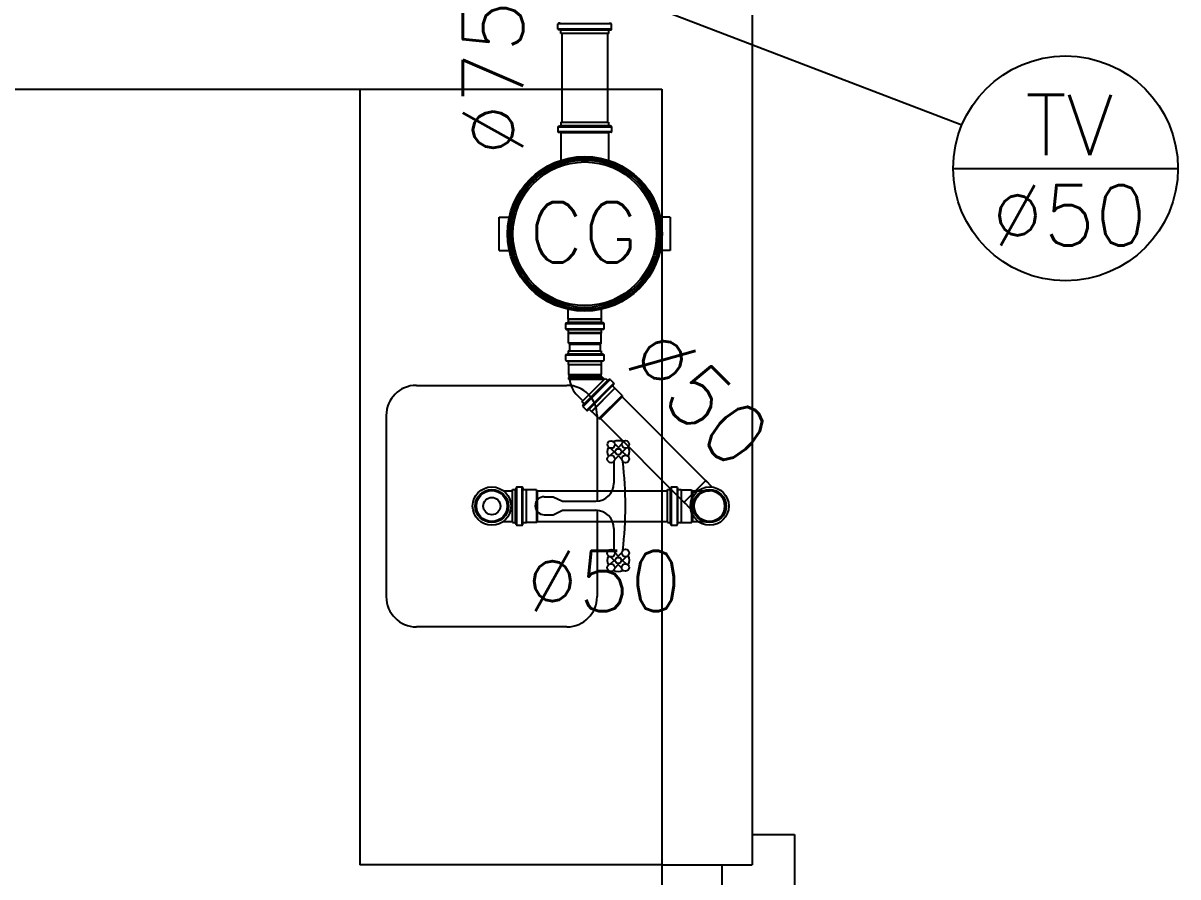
# Model space of a CAD drawing. Extents: x 241 to 398, y 106 to 179.
# Drawn here: x 264.563 to 266.476, y 123.772 to 125.186 of the extents above; entities that cross this region are included whole.
import ezdxf
from ezdxf.enums import TextEntityAlignment as Align

# ---------------------------------------------------------------- set-up
doc = ezdxf.new("R2010")
doc.units = 0
doc.layers.get('0').update_dxf_attribs({"linetype": 'CONTINUOUS'})
for name, color, linetype in [('ALVVISTA', 8, 'CONTINUOUS'), ('COTAS', 7, 'CONTINUOUS'), ('TIGRECAD', 2, 'CONTINUOUS'), ('TINTERNO', 7, 'CONTINUOUS')]:
    doc.layers.add(name, color=color, linetype=linetype)
doc.styles.add('ROMANS', font='romans.shx')

msp = doc.modelspace()

# ---------------------------------------------------------------- linework, layer by layer
for p, q in [((265.4665, 124.6559, -3.35), (265.4665, 124.6726, -3.35)), ((265.5207, 124.6559, -3.35), (265.5207, 124.6726, -3.35)), ((265.5207, 124.6559, -3.35), (265.5207, 124.6559, -3.35)), ((265.5555, 124.5694, -3.35), (265.5436, 124.5813, -3.35)), ((265.5555, 124.5694, -3.35), (265.5555, 124.5694, -3.35)), ((265.5171, 124.5311, -3.35), (265.5053, 124.5429, -3.35)), ((265.4137, 124.4132), (265.397, 124.4132)), ((265.4137, 124.4132), (265.4137, 124.4132)), ((265.4137, 124.359), (265.397, 124.359))]:
    msp.add_line(p, q)
at = {"layer": 'ALVVISTA'}
for p, q in [((265.7711, 125.6269, -3.35), (265.7711, 125.1519, -3.35)), ((265.7711, 125.1519, -3.35), (265.7711, 123.7919, -3.35)), ((263.6211, 125.0769, -3.35), (265.6211, 125.0769, -3.35)), ((265.1211, 125.0769, -3.35), (265.1211, 123.7919, -3.35)), ((265.6211, 125.0769, -3.35), (265.6211, 123.7919, -3.35)), ((265.2147, 124.5861), (265.4641, 124.5861)), ((265.1647, 124.5361), (265.1647, 124.2361)), ((265.5141, 124.5361), (265.5141, 124.3942)), ((265.5365, 124.4819), (265.5422, 124.4761)), ((265.5434, 124.489), (265.5493, 124.4832)), ((265.5493, 124.4832), (265.555, 124.489)), ((265.5563, 124.4761), (265.5625, 124.4823)), ((265.5422, 124.4761), (265.5363, 124.4703)), ((265.5493, 124.4691), (265.5433, 124.4631)), ((265.5493, 124.4691), (265.5549, 124.4634)), ((265.5563, 124.4761), (265.5621, 124.4704)), ((265.5418, 124.4594), (265.5418, 124.4241)), ((265.4265, 124.4016), (265.4415, 124.4016)), ((265.4415, 124.4016), (265.4565, 124.3941)), ((265.4565, 124.3941), (265.5118, 124.3941)), ((265.4265, 124.3716), (265.4415, 124.3716)), ((265.4415, 124.3716), (265.4565, 124.3791)), ((265.4565, 124.3791), (265.5118, 124.3791)), ((265.5141, 124.379), (265.5141, 124.2361)), ((265.5418, 124.3491), (265.5418, 124.313)), ((265.5421, 124.2962), (265.5362, 124.2903)), ((265.5364, 124.3019), (265.5421, 124.2962)), ((265.5433, 124.309), (265.5492, 124.3032)), ((265.5492, 124.3032), (265.5549, 124.309)), ((265.5562, 124.2962), (265.5624, 124.3023)), ((265.5562, 124.2962), (265.562, 124.2904)), ((265.5492, 124.2891), (265.5432, 124.2832)), ((265.5492, 124.2891), (265.5548, 124.2834)), ((265.4641, 124.1861), (265.2147, 124.1861)), ((265.7711, 123.8419, -3.35), (265.8411, 123.8419, -3.35)), ((265.8411, 123.8419, -3.35), (265.8411, 122.2419, -3.35)), ((265.6211, 123.7919, -3.35), (265.1211, 123.7919, -3.35)), ((265.6211, 123.7919, -3.35), (265.7711, 123.7919, -3.35)), ((265.6211, 123.7919, -3.35), (265.6211, 123.7519, -3.35)), ((265.7211, 123.7519, -3.35), (265.7211, 123.7919, -3.35))]:
    msp.add_line(p, q, dxfattribs=at)
for centre, radius in [((265.5373, 124.488), 0.0062), ((265.5612, 124.4884), 0.0062), ((265.5372, 124.4641), 0.0062), ((265.5492, 124.4761), 0.00508), ((265.5611, 124.4642), 0.0062), ((265.3397, 124.3861), 0.0143), ((265.5372, 124.308), 0.0062), ((265.5611, 124.3084), 0.0062), ((265.5371, 124.2842), 0.0062), ((265.5491, 124.2961), 0.00508), ((265.561, 124.2843), 0.0062)]:
    msp.add_circle(centre, radius, dxfattribs=at)
for centre, radius, start, end in [((265.2147, 124.5361), 0.05, 90, 180), ((265.4641, 124.5361), 0.05, 0, 90), ((265.5465, 124.4761), 0.0156, 151.2823, 208.7177), ((265.5496, 124.4714), 0.0229, 71.7256, 109.7467), ((265.5523, 124.4766), 0.0153, 329.5718, 30.4282), ((264.9271, 124.3863), 0.6339, 353.3445, 6.6555), ((265.5118, 124.4241), 0.03, 270, 360), ((265.4265, 124.3866), 0.015, 90, 270), ((265.5118, 124.3491), 0.03, 360, 90), ((265.5464, 124.2962), 0.0156, 151.2823, 208.7177), ((265.5522, 124.2966), 0.0153, 329.5718, 30.4282), ((265.549, 124.2967), 0.0188, 245.2462, 293.3183), ((265.2147, 124.2361), 0.05, 180, 270), ((265.4641, 124.2361), 0.05, 270, 0)]:
    msp.add_arc(centre, radius, start, end, dxfattribs=at)
at = {"layer": 'COTAS', "color": 1}
for p, q in [((265.4936, 125.2569, -3.35), (266.1184, 125.0175, -0.7742)), ((266.1039, 124.9455), (266.4762, 124.9455))]:
    msp.add_line(p, q, dxfattribs=at)
msp.add_circle((266.2901, 124.9455), 0.1862, dxfattribs=at)
at = {"layer": 'TIGRECAD'}
for p, q in [((265.4493, 125.1762, -3.35), (265.4493, 125.1849, -3.35)), ((265.4531, 125.1744, -3.35), (265.4501, 125.1752, -3.35)), ((265.4529, 125.1861, -3.35), (265.4502, 125.1859, -3.35)), ((265.5369, 125.1849, -3.35), (265.4503, 125.1849, -3.35)), ((265.5369, 125.1762, -3.35), (265.4503, 125.1762, -3.35)), ((265.4538, 125.1689, -3.35), (265.4538, 125.1734, -3.35)), ((265.5334, 125.1689, -3.35), (265.5334, 125.1734, -3.35)), ((265.5342, 125.1744, -3.35), (265.5372, 125.1752, -3.35)), ((265.5343, 125.1861, -3.35), (265.537, 125.1859, -3.35)), ((265.5379, 125.1762, -3.35), (265.5379, 125.1849, -3.35)), ((265.5334, 125.1689, -3.35), (265.4538, 125.1689, -3.35)), ((265.4559, 125.1689, -3.35), (265.4559, 125.0221, -3.35)), ((265.5314, 125.1689, -3.35), (265.5314, 125.0221, -3.35)), ((265.454, 125.0221, -3.35), (265.5332, 125.0221, -3.35)), ((265.454, 125.0221, -3.35), (265.454, 125.0166, -3.35)), ((265.5332, 125.0221, -3.35), (265.5332, 125.0173, -3.35)), ((265.4491, 125.0145, -3.35), (265.4491, 125.0064, -3.35)), ((265.4499, 125.0154, -3.35), (265.454, 125.0166, -3.35)), ((265.45, 125.0054, -3.35), (265.454, 125.005, -3.35)), ((265.4501, 125.0145, -3.35), (265.5371, 125.0145, -3.35)), ((265.4501, 125.0064, -3.35), (265.5371, 125.0064, -3.35)), ((265.454, 125.005, -3.35), (265.454, 124.9588, -3.35)), ((265.5332, 125.0041, -3.35), (265.5332, 124.9588, -3.35)), ((265.5374, 125.0154, -3.35), (265.534, 125.0164, -3.35)), ((265.5372, 125.0054, -3.35), (265.5341, 125.0051, -3.35)), ((265.5381, 125.0145, -3.35), (265.5381, 125.0064, -3.35)), ((265.3521, 124.8096, -3.35), (265.3521, 124.8646, -3.35)), ((265.3521, 124.8646, -3.35), (265.3686, 124.8646, -3.35)), ((265.6351, 124.8646, -3.35), (265.6186, 124.8646, -3.35)), ((265.6351, 124.8646, -3.35), (265.6351, 124.8096, -3.35)), ((265.3521, 124.8096, -3.35), (265.3686, 124.8096, -3.35)), ((265.6351, 124.8096, -3.35), (265.6186, 124.8096, -3.35)), ((265.4661, 124.6956, -3.35), (265.4661, 124.7121, -3.35)), ((265.5211, 124.6956, -3.35), (265.5211, 124.7121, -3.35)), ((265.5211, 124.6956, -3.35), (265.4661, 124.6956, -3.35)), ((265.4663, 124.6956, -3.35), (265.521, 124.6956, -3.35)), ((265.4663, 124.6956, -3.35), (265.4663, 124.6913, -3.35)), ((265.521, 124.6956, -3.35), (265.521, 124.6913, -3.35)), ((265.4618, 124.6885, -3.35), (265.4618, 124.6798, -3.35)), ((265.4626, 124.6895, -3.35), (265.4655, 124.6903, -3.35)), ((265.4627, 124.6788, -3.35), (265.4654, 124.6786, -3.35)), ((265.4628, 124.6885, -3.35), (265.5244, 124.6885, -3.35)), ((265.4628, 124.6798, -3.35), (265.5244, 124.6798, -3.35)), ((265.4663, 124.6776, -3.35), (265.4663, 124.6729, -3.35)), ((265.4663, 124.6729, -3.35), (265.4665, 124.6726, -3.35)), ((265.521, 124.6729, -3.35), (265.5207, 124.6726, -3.35)), ((265.521, 124.6776, -3.35), (265.521, 124.6729, -3.35)), ((265.5247, 124.6895, -3.35), (265.5217, 124.6903, -3.35)), ((265.5245, 124.6788, -3.35), (265.5219, 124.6786, -3.35)), ((265.5254, 124.6885, -3.35), (265.5254, 124.6798, -3.35)), ((265.4665, 124.6559, -3.35), (265.4683, 124.6541, -3.35)), ((265.4683, 124.6541, -3.35), (265.4683, 124.6435, -3.35)), ((265.4683, 124.6541, -3.35), (265.519, 124.6541, -3.35)), ((265.5207, 124.6559, -3.35), (265.519, 124.6541, -3.35)), ((265.519, 124.6541, -3.35), (265.519, 124.6435, -3.35)), ((265.4618, 124.6364, -3.35), (265.4618, 124.6277, -3.35)), ((265.4626, 124.6374, -3.35), (265.4655, 124.6382, -3.35)), ((265.4628, 124.6364, -3.35), (265.5244, 124.6364, -3.35)), ((265.4663, 124.6435, -3.35), (265.521, 124.6435, -3.35)), ((265.4663, 124.6435, -3.35), (265.4663, 124.6392, -3.35)), ((265.521, 124.6435, -3.35), (265.521, 124.6392, -3.35)), ((265.5247, 124.6374, -3.35), (265.5217, 124.6382, -3.35)), ((265.5254, 124.6364, -3.35), (265.5254, 124.6277, -3.35)), ((265.4627, 124.6267, -3.35), (265.4654, 124.6264, -3.35)), ((265.4628, 124.6269, -3.35), (265.5244, 124.6269, -3.35)), ((265.4663, 124.6254, -3.35), (265.4663, 124.6208, -3.35)), ((265.4663, 124.6208, -3.35), (265.4665, 124.6206, -3.35)), ((265.4665, 124.6206, -3.35), (265.4665, 124.6038, -3.35)), ((265.521, 124.6208, -3.35), (265.5208, 124.6206, -3.35)), ((265.5208, 124.6206, -3.35), (265.5208, 124.6038, -3.35)), ((265.521, 124.6254, -3.35), (265.521, 124.6208, -3.35)), ((265.5245, 124.6267, -3.35), (265.5219, 124.6264, -3.35)), ((265.4665, 124.6038, -3.35), (265.4683, 124.602, -3.35)), ((265.4665, 124.6038, -3.35), (265.5208, 124.6038, -3.35)), ((265.4683, 124.5994, -3.35), (265.4668, 124.5992, -3.35)), ((265.4668, 124.5992, -3.35), (265.4668, 124.5963, -3.35)), ((265.4668, 124.5992, -3.35), (265.5203, 124.5992, -3.35)), ((265.4683, 124.5962, -3.35), (265.4668, 124.5963, -3.35)), ((265.4668, 124.5963, -3.35), (265.5233, 124.5963, -3.35)), ((265.4683, 124.602, -3.35), (265.4683, 124.5994, -3.35)), ((265.4889, 124.559, -3.35), (265.5275, 124.5977, -3.35)), ((265.5203, 124.5992, -3.35), (265.523, 124.5994, -3.35)), ((265.5203, 124.5992, -3.35), (265.5233, 124.5963, -3.35)), ((265.5208, 124.6038, -3.35), (265.5204, 124.6034, -3.35)), ((265.5204, 124.602, -3.35), (265.5261, 124.5963, -3.35)), ((265.5233, 124.5963, -3.35), (265.526, 124.5962, -3.35)), ((265.5275, 124.5977, -3.35), (265.5306, 124.5946, -3.35)), ((265.4914, 124.5516, -3.35), (265.535, 124.5951, -3.35)), ((265.4976, 124.5454, -3.35), (265.5412, 124.5889, -3.35)), ((265.5345, 124.596, -3.35), (265.5318, 124.5944, -3.35)), ((265.5357, 124.5958, -3.35), (265.5419, 124.5896, -3.35)), ((265.542, 124.5883, -3.35), (265.5403, 124.5863, -3.35)), ((265.5403, 124.5849, -3.35), (265.5436, 124.5816, -3.35)), ((265.5436, 124.5816, -3.35), (265.5436, 124.5813, -3.35)), ((265.4815, 124.5692, -3.35), (265.4903, 124.5604, -3.35)), ((265.4889, 124.559, -3.35), (265.4919, 124.5559, -3.35)), ((265.5196, 124.5311, -3.35), (265.5555, 124.5669, -3.35)), ((265.5555, 124.5694, -3.35), (265.5555, 124.5669, -3.35)), ((265.5555, 124.5669, -3.35), (265.6959, 124.4265)), ((265.4906, 124.5521, -3.35), (265.4921, 124.5547, -3.35)), ((265.4907, 124.5509, -3.35), (265.4969, 124.5447, -3.35)), ((265.4983, 124.5446, -3.35), (265.5003, 124.5463, -3.35)), ((265.5016, 124.5462, -3.35), (265.5049, 124.5429, -3.35)), ((265.5049, 124.5429, -3.35), (265.5053, 124.5429, -3.35)), ((265.5171, 124.5311, -3.35), (265.5196, 124.5311, -3.35)), ((265.5196, 124.5311, -3.35), (265.6601, 124.3906)), ((265.7048, 124.4176), (265.6941, 124.4283)), ((265.3589, 124.4114), (265.374, 124.4114)), ((265.374, 124.3587), (265.374, 124.4134)), ((265.374, 124.4134), (265.3783, 124.4134)), ((265.3801, 124.4171), (265.3793, 124.4142)), ((265.3811, 124.4179), (265.3898, 124.4179)), ((265.3811, 124.3553), (265.3811, 124.4169)), ((265.3898, 124.3553), (265.3898, 124.4169)), ((265.3908, 124.417), (265.3911, 124.4143)), ((265.3921, 124.4134), (265.3967, 124.4134)), ((265.3967, 124.4134), (265.397, 124.4132)), ((265.4137, 124.4132), (265.4155, 124.4114)), ((265.4155, 124.4114), (265.6305, 124.4114)), ((265.4155, 124.3607), (265.4155, 124.4114)), ((265.6305, 124.3587), (265.6305, 124.4134)), ((265.6305, 124.4134), (265.6348, 124.4134)), ((265.6366, 124.4171), (265.6358, 124.4142)), ((265.6375, 124.4179), (265.6463, 124.4179)), ((265.6375, 124.3553), (265.6375, 124.4169)), ((265.647, 124.3553), (265.647, 124.4169)), ((265.6473, 124.417), (265.6475, 124.4143)), ((265.6485, 124.4134), (265.6532, 124.4134)), ((265.6532, 124.4134), (265.6534, 124.4132)), ((265.6534, 124.4132), (265.6702, 124.4132)), ((265.6534, 124.4132), (265.6534, 124.3589)), ((265.6702, 124.4132), (265.6702, 124.3589)), ((265.6702, 124.4132), (265.672, 124.4114)), ((265.672, 124.4114), (265.7005, 124.4114)), ((265.669, 124.3817), (265.6583, 124.3924)), ((265.3589, 124.3607), (265.374, 124.3607)), ((265.374, 124.3587), (265.3783, 124.3587)), ((265.3801, 124.355), (265.3793, 124.358)), ((265.3811, 124.3543), (265.3898, 124.3543)), ((265.3908, 124.3552), (265.3911, 124.3578)), ((265.3921, 124.3587), (265.3967, 124.3587)), ((265.3967, 124.3587), (265.397, 124.359)), ((265.4137, 124.359), (265.4155, 124.3607)), ((265.4155, 124.3607), (265.6305, 124.3607)), ((265.6305, 124.3587), (265.6348, 124.3587)), ((265.6366, 124.355), (265.6358, 124.358)), ((265.6375, 124.3543), (265.6463, 124.3543)), ((265.6473, 124.3552), (265.6475, 124.3578)), ((265.6485, 124.3587), (265.6532, 124.3587)), ((265.6532, 124.3587), (265.6534, 124.3589)), ((265.6534, 124.3589), (265.6702, 124.3589)), ((265.6702, 124.3589), (265.672, 124.3607)), ((265.672, 124.3607), (265.7005, 124.3607))]:
    msp.add_line(p, q, dxfattribs=at)
for centre, radius in [((265.4936, 124.8371, -3.35), 0.128), ((265.3397, 124.3861), 0.0318), ((265.3397, 124.3861), 0.0274), ((265.7005, 124.3861), 0.0318), ((265.7005, 124.3861), 0.0274)]:
    msp.add_circle(centre, radius, dxfattribs=at)
for centre, radius, start, end in [((265.4503, 125.1849, -3.35), 0.001, 95, 180), ((265.4503, 125.1762, -3.35), 0.001, 180, 255), ((265.4528, 125.1734, -3.35), 0.001, 0, 75), ((265.5344, 125.1734, -3.35), 0.001, 105, 180), ((265.5369, 125.1849, -3.35), 0.001, 0, 85), ((265.5369, 125.1762, -3.35), 0.001, 285, 0), ((265.453, 125.0173, -3.35), 0.001, 285, 0), ((265.5342, 125.0173, -3.35), 0.001, 180, 255), ((265.4501, 125.0145, -3.35), 0.001, 105, 180), ((265.4501, 125.0064, -3.35), 0.001, 180, 265), ((265.453, 125.0041, -3.35), 0.001, 0, 85), ((265.5342, 125.0041, -3.35), 0.001, 95, 180), ((265.5371, 125.0064, -3.35), 0.001, 275, 0), ((265.5371, 125.0145, -3.35), 0.001, 0, 75), ((265.4628, 124.6885, -3.35), 0.001, 105, 180), ((265.4628, 124.6798, -3.35), 0.001, 180, 265), ((265.4653, 124.6776, -3.35), 0.001, 0, 85), ((265.4653, 124.6913, -3.35), 0.001, 285, 0), ((265.522, 124.6913, -3.35), 0.001, 180, 255), ((265.522, 124.6776, -3.35), 0.001, 95, 180), ((265.5244, 124.6798, -3.35), 0.001, 275, 0), ((265.5244, 124.6885, -3.35), 0.001, 0, 75), ((265.4628, 124.6364, -3.35), 0.001, 105, 180), ((265.4653, 124.6392, -3.35), 0.001, 285, 0), ((265.522, 124.6392, -3.35), 0.001, 180, 255), ((265.5244, 124.6364, -3.35), 0.001, 0, 75), ((265.4628, 124.6277, -3.35), 0.001, 180, 265), ((265.4653, 124.6254, -3.35), 0.001, 0, 85), ((265.522, 124.6254, -3.35), 0.001, 95, 180), ((265.5244, 124.6277, -3.35), 0.001, 275, 0), ((265.5211, 124.6027, -3.35), 0.001, 135, 225), ((265.5152, 124.6024, -3.35), 0.0473, 187.6023, 224.5558), ((265.5313, 124.5953, -3.35), 0.001, 225, 300), ((265.535, 124.5951, -3.35), 0.001, 45, 120), ((265.541, 124.5856, -3.35), 0.001, 140, 225), ((265.5412, 124.5889, -3.35), 0.001, 320, 45), ((265.4914, 124.5516, -3.35), 0.001, 150, 225), ((265.4912, 124.5552, -3.35), 0.001, 330, 45), ((265.4976, 124.5454, -3.35), 0.001, 225, 310), ((265.5009, 124.5455, -3.35), 0.001, 45, 130), ((265.3783, 124.4144), 0.001, 270, 345), ((265.3811, 124.4169), 0.001, 90, 165), ((265.3898, 124.4169), 0.001, 5, 90), ((265.3921, 124.4144), 0.001, 185, 270), ((265.6348, 124.4144), 0.001, 270, 345), ((265.6375, 124.4169), 0.001, 90, 165), ((265.6463, 124.4169), 0.001, 5, 90), ((265.6485, 124.4144), 0.001, 185, 270), ((265.7005, 124.3861), 0.0254, 270, 90), ((265.3783, 124.3577), 0.001, 15, 90), ((265.3811, 124.3553), 0.001, 195, 270), ((265.3898, 124.3553), 0.001, 270, 355), ((265.3921, 124.3577), 0.001, 90, 175), ((265.6348, 124.3577), 0.001, 15, 90), ((265.6375, 124.3553), 0.001, 195, 270), ((265.6463, 124.3553), 0.001, 270, 355), ((265.6485, 124.3577), 0.001, 90, 175)]:
    msp.add_arc(centre, radius, start, end, dxfattribs=at)
at = {"layer": 'TINTERNO'}
for p, q in [((265.5334, 125.1742, -3.35), (265.4538, 125.1742, -3.35)), ((265.454, 125.0166, -3.35), (265.5332, 125.0166, -3.35)), ((265.454, 125.005, -3.35), (265.5332, 125.005, -3.35)), ((265.4896, 124.9594, -3.35), (265.4896, 124.9623, -3.35)), ((265.4976, 124.9594, -3.35), (265.4976, 124.9623, -3.35)), ((265.4896, 124.9594, -3.35), (265.4976, 124.9594, -3.35)), ((265.4663, 124.6905, -3.35), (265.521, 124.6905, -3.35)), ((265.4663, 124.6785, -3.35), (265.521, 124.6785, -3.35)), ((265.521, 124.6729, -3.35), (265.4663, 124.6729, -3.35)), ((265.4665, 124.6726, -3.35), (265.5207, 124.6726, -3.35)), ((265.5207, 124.6559, -3.35), (265.4665, 124.6559, -3.35)), ((265.4663, 124.6384, -3.35), (265.521, 124.6384, -3.35)), ((265.4663, 124.6264, -3.35), (265.521, 124.6264, -3.35)), ((265.4663, 124.6208, -3.35), (265.521, 124.6208, -3.35)), ((265.4665, 124.6206, -3.35), (265.5208, 124.6206, -3.35)), ((265.4683, 124.602, -3.35), (265.5204, 124.602, -3.35)), ((265.4683, 124.5994, -3.35), (265.523, 124.5994, -3.35)), ((265.5261, 124.5963, -3.35), (265.4903, 124.5604, -3.35)), ((265.4683, 124.5962, -3.35), (265.526, 124.5962, -3.35)), ((265.4925, 124.5554, -3.35), (265.5312, 124.5941, -3.35)), ((265.501, 124.5469, -3.35), (265.5397, 124.5856, -3.35)), ((265.5436, 124.5816, -3.35), (265.5049, 124.5429, -3.35)), ((265.5053, 124.5429, -3.35), (265.5436, 124.5813, -3.35)), ((265.5555, 124.5694, -3.35), (265.5171, 124.5311, -3.35)), ((265.6941, 124.4283), (265.6583, 124.3924)), ((265.374, 124.3607), (265.374, 124.4114)), ((265.3791, 124.3587), (265.3791, 124.4134)), ((265.3911, 124.3587), (265.3911, 124.4134)), ((265.3967, 124.4134), (265.3967, 124.3587)), ((265.397, 124.359), (265.397, 124.4132)), ((265.4137, 124.4132), (265.4137, 124.359)), ((265.6356, 124.3587), (265.6356, 124.4134)), ((265.6476, 124.3587), (265.6476, 124.4134)), ((265.6532, 124.4134), (265.6532, 124.3587)), ((265.672, 124.4114), (265.672, 124.3607))]:
    msp.add_line(p, q, dxfattribs=at)
for centre, radius in [((265.4936, 124.8371, -3.35), 0.128), ((265.4936, 124.8371, -3.35), 0.1258), ((265.4936, 124.8371, -3.35), 0.125), ((265.4936, 124.8371, -3.35), 0.122), ((265.4936, 124.8371, -3.35), 0.119), ((265.3397, 124.3861), 0.0256), ((265.7005, 124.3861), 0.0256)]:
    msp.add_circle(centre, radius, dxfattribs=at)
msp.add_arc((265.4936, 124.8371, -3.35), 0.1253, 91.8301, 88.1699, dxfattribs=at)

# ---------------------------------------------------------------- texts
at = {"layer": 'TINTERNO', "style": 'ROMANS'}
for s, rotation, p in [('%%c75', 90, (265.4218, 125.0952)), ('%%c50', 315, (265.6263, 124.5107))]:
    msp.add_text(s, height=0.1, rotation=rotation, dxfattribs=at).set_placement(p, align=Align.BOTTOM_CENTER)
for s, p in [('TV', (266.2963, 124.9374)), ('%%c50', (266.2963, 124.7877)), ('CG', (265.4915, 124.7597)), ('%%c50', (265.5257, 124.1818))]:
    msp.add_text(s, height=0.1, dxfattribs=at).set_placement(p, align=Align.BOTTOM_CENTER)

doc.saveas('drawing.dxf')
